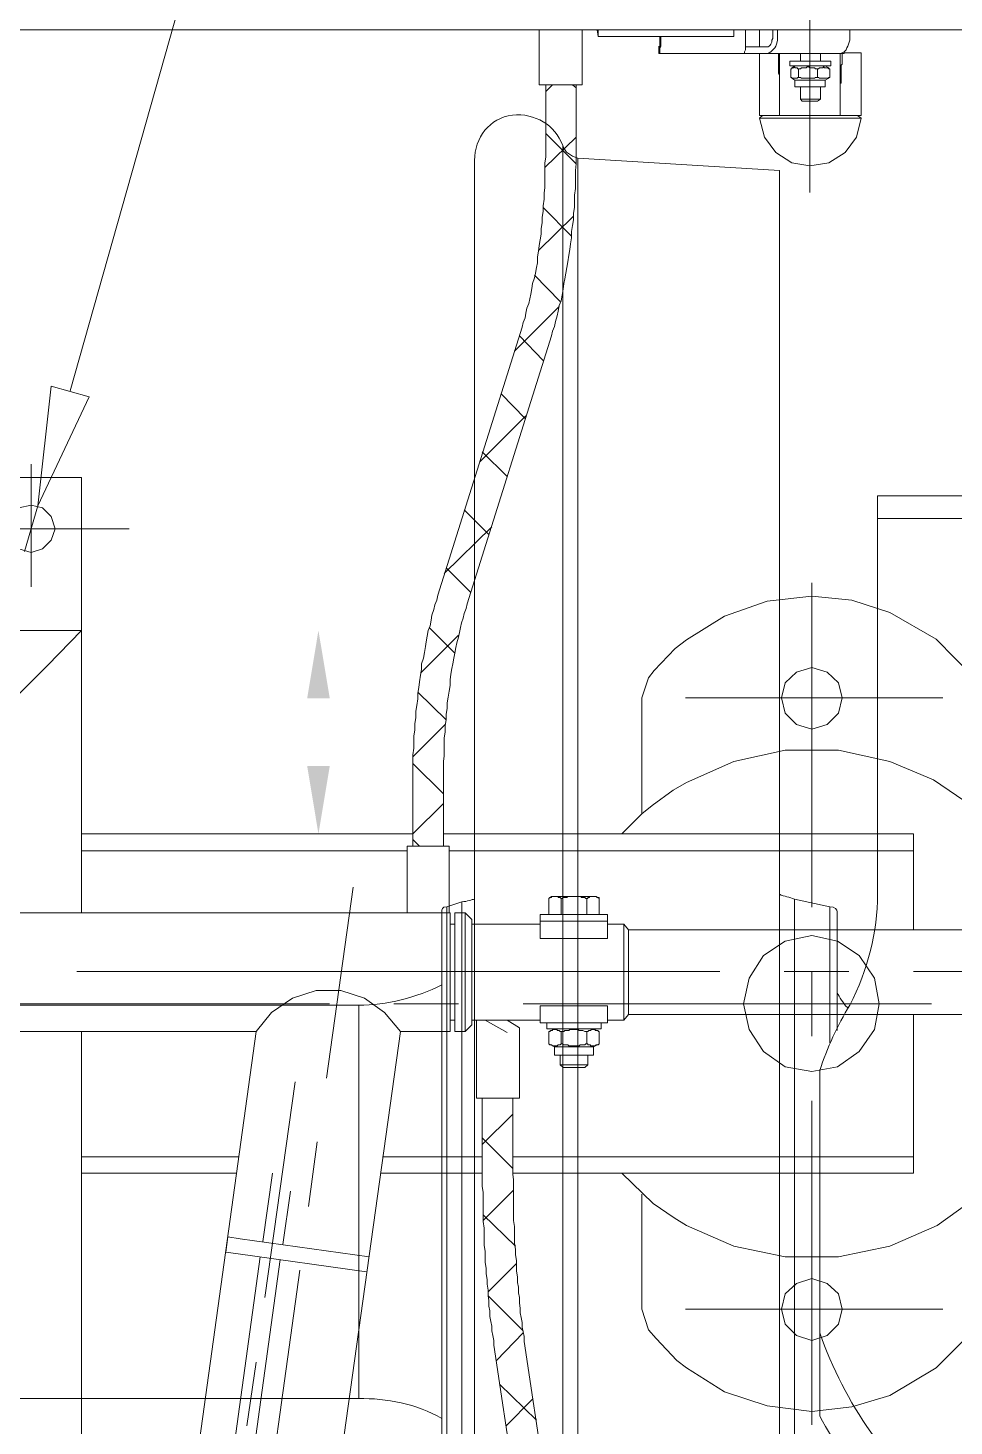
# Model space of a CAD drawing. Header units: millimetres. Extents: x 25083 to 52777, y 24772 to 45779.
# Drawn here: x 49577.6 to 49714.1, y 36841.2 to 37047.2 of the extents above; entities that cross this region are included whole.
import ezdxf

# ---------------------------------------------------------------- set-up
doc = ezdxf.new("R2010")
doc.units = ezdxf.units.MM
doc.layers.add('小车', color=7, linetype='Continuous')
doc.styles.get("Standard").update_dxf_attribs({"font": ''})
doc.styles.get('Standard').set_extended_font_data('SimSun')
doc.dimstyles.new('15', dxfattribs={"dimtxt": 15, "dimasz": 10, "dimexe": 2, "dimexo": 1, "dimgap": 1, "dimtad": 1, "dimdsep": 46, "dimtxsty": 'Standard', "dimcen": 2.5, "dimadec": 0, "dimazin": 0, "dimtfac": 1, "dimtmove": 2, "dimatfit": 3, "dimfxl": 1, "dimtolj": 1, "dimarcsym": 0})

# ---------------------------------------------------------------- blocks, each defined once
blk = doc.blocks.new('zw$D2F4')
at = {"color": 7, "lineweight": 5}
for points in [[(766.48, 871.58), (766.48, 1149.36)], [(753.49, 840.39), (753.49, 1147.13)], [(768.71, 871.95), (768.71, 1147.5)], [(798.42, 1145.64), (768.71, 1147.5)], [(798.42, 841.87), (798.42, 1145.64)], [(812.9, 1097.74), (812.9, 1039.06)], [(812.9, 1097.74), (897.95, 1097.74)], [(812.9, 1094.39), (897.95, 1094.39)], [(751.63, 1037.95), (749.4, 1037.21)], [(751.63, 949.56), (751.63, 1037.95)], [(800.65, 949.19), (800.65, 1038.32)], [(805.85, 1037.21), (800.65, 1038.32)], [(748.66, 1036.46), (748.66, 951.42)], [(749.4, 1037.21), (749.4, 950.31)], [(805.85, 1037.21), (805.85, 1017.15)], [(806.96, 1036.46), (806.96, 1019.01)], [(676.24, 1022.72), (736.4, 1022.72)], [(736.4, 964.79), (736.4, 1022.72)], [(804.36, 962.19), (804.36, 1013.07)], [(681.07, 964.79), (736.4, 964.79)]]:
    blk.add_lwpolyline(points, dxfattribs=at)
for points in [[(753.49, 1147.13), (753.49, 1150.47), (755.72, 1153.44), (759.06, 1153.81)], [(759.06, 1153.81), (762.4, 1154.18), (765.37, 1152.33), (766.48, 1149.36)], [(766.48, 1149.36), (766.86, 1148.24), (767.6, 1147.87), (768.71, 1147.5)], [(751.63, 1037.95), (752.37, 1037.95), (753.12, 1038.32), (753.49, 1038.32)], [(798.42, 1039.06), (799.16, 1038.69), (799.91, 1038.69), (800.65, 1038.32)], [(808.82, 1022.72), (811.42, 1027.92), (812.9, 1033.49), (812.9, 1039.06)], [(749.4, 1037.21), (748.66, 1037.21), (748.66, 1036.83), (748.66, 1036.46)], [(806.96, 1036.46), (806.96, 1036.83), (806.59, 1037.21), (805.85, 1037.21)], [(736.4, 1022.72), (740.49, 1022.72), (744.95, 1023.84), (748.66, 1025.69)], [(806.96, 1024.58), (807.33, 1023.84), (807.71, 1023.09), (808.45, 1022.35)], [(808.82, 1022.72), (806.96, 1019.75), (805.48, 1016.41), (804.36, 1013.07)], [(804.36, 974.45), (808.08, 964.05), (814.39, 954.76), (823.3, 947.71)], [(748.66, 961.82), (744.95, 964.05), (740.49, 964.79), (736.4, 964.79)], [(804.36, 962.19), (808.82, 954.02), (815.13, 946.97), (822.56, 941.4)]]:
    blk.add_open_spline(points, degree=3, dxfattribs=at)
blk = doc.blocks.new('*D471')
at = {"layer": 'DEFPOINTS', "color": 0}
for p in [(37119.2, 116894.7), (37119.2, 116859.78), (37149.16, 116859.78)]:
    blk.add_point(p, dxfattribs=at)
at = {"layer": '小车', "color": 0, "linetype": 'Continuous', "lineweight": -2}
for p, q in [((37119.2, 116860.78), (37119.2, 116896.7)), ((37149.16, 116860.78), (37149.16, 116896.7)), ((37139.16, 116894.7), (37129.2, 116894.7))]:
    blk.add_line(p, q, dxfattribs=at)
at = {"layer": '小车', "color": 0}
for points in [[(37129.2, 116896.37), (37129.2, 116893.04), (37119.2, 116894.7)], [(37139.16, 116896.37), (37139.16, 116893.04), (37149.16, 116894.7)]]:
    blk.add_solid(points, dxfattribs=at)
at = {"layer": '小车', "color": 0, "insert": (37185.09, 116894.7), "char_height": 15, "attachment_point": 5}
blk.add_mtext('\\A1;29.96', dxfattribs=at)
blk = doc.blocks.new('A$C1A4175F5')
at = {"layer": '小车', "color": 7, "lineweight": 0}
for points in [[(1269.95, 895.768), (1269.95, 773.421)], [(1124.925, 824.935), (1124.925, 751.163)], [(1137.384, 824.935), (1137.384, 751.163)], [(1110.646, 812.197), (1104.067, 808.277), (1098.328, 802.958), (1093.848, 796.658), (1090.768, 789.659)], [(1162.161, 789.659), (1159.501, 796.098), (1155.582, 801.838), (1150.822, 806.737), (1145.083, 810.657)], [(1078.45, 802.118), (1072.85, 796.518), (1068.791, 789.659)], [(1184.139, 789.659), (1180.219, 796.518), (1174.48, 802.118)], [(1101.547, 793.159), (1101.547, 734.085)], [(1101.547, 793.159), (1124.925, 793.159)], [(1103.927, 793.159), (1103.927, 734.085)], [(1111.486, 793.159), (1124.925, 793.159)], [(1137.384, 793.159), (1141.443, 793.159)], [(1137.384, 793.159), (1151.522, 793.159)], [(1149.002, 793.159), (1149.002, 724.706)], [(1151.522, 793.159), (1151.522, 723.866)], [(1068.791, 789.659), (1067.111, 784.06), (1066.411, 778.18)], [(1090.768, 789.659), (1089.228, 782.1), (1089.228, 774.261), (1090.768, 766.701), (1093.848, 759.702)], [(1159.081, 759.702), (1162.161, 766.701), (1163.841, 774.261), (1163.841, 782.1), (1162.161, 789.659)], [(1186.518, 778.18), (1185.959, 784.06), (1184.139, 789.659)], [(1081.529, 771.601), (1081.529, 784.759)], [(1171.54, 771.601), (1171.54, 784.759)], [(1256.931, 785.459), (1254.132, 784.759), (1251.892, 783.08), (1250.352, 780.7), (1249.932, 777.9), (1250.352, 775.24), (1251.892, 772.861), (1254.132, 771.181), (1256.931, 770.481)], [(1256.931, 770.481), (1256.931, 785.459)], [(1257.351, 784.899), (1256.931, 785.459)], [(1257.351, 783.92), (1257.351, 785.459)], [(1266.59, 785.459), (1257.351, 785.459)], [(1266.59, 785.459), (1266.59, 783.92)], [(1257.351, 783.92), (1257.351, 782.38)], [(1265.19, 782.66), (1265.05, 782.66), (1264.91, 782.66), (1264.77, 782.52)], [(1265.19, 782.66), (1265.47, 782.66)], [(1266.45, 782.66), (1266.31, 782.66), (1266.17, 782.66), (1266.03, 782.66), (1265.89, 782.66), (1265.75, 782.66), (1265.61, 782.66), (1265.47, 782.66)], [(1268.83, 783.78), (1268.41, 783.78), (1267.99, 783.64), (1267.57, 783.5), (1267.29, 783.36), (1267.01, 783.22), (1266.73, 782.94), (1266.59, 782.66), (1266.45, 782.38), (1266.45, 782.1)], [(1266.45, 782.8), (1266.45, 782.94)], [(1266.45, 782.94), (1266.59, 782.94)], [(1266.45, 782.94), (1266.73, 782.94)], [(1266.73, 782.94), (1266.45, 782.94)], [(1266.45, 782.8), (1266.45, 782.66)], [(1266.45, 782.1), (1266.45, 782.66)], [(1266.59, 784.34), (1266.59, 784.48)], [(1266.59, 782.94), (1266.59, 784.34)], [(1266.59, 782.94), (1266.59, 783.92)], [(1268.83, 783.78), (1269.95, 783.78)], [(1257.351, 773.421), (1257.351, 782.38)], [(1257.351, 782.38), (1266.45, 782.38)], [(1264.77, 782.52), (1264.63, 782.52), (1264.49, 782.52), (1264.211, 782.52), (1264.071, 782.52), (1263.931, 782.52), (1263.791, 782.52), (1263.651, 782.52), (1263.511, 782.52), (1263.231, 782.52), (1263.091, 782.52), (1262.951, 782.52), (1262.811, 782.52), (1262.671, 782.52), (1262.531, 782.52), (1262.391, 782.52), (1262.251, 782.52), (1262.111, 782.52), (1262.111, 782.38), (1261.971, 782.38), (1261.831, 782.38), (1261.691, 782.38)], [(1262.531, 780.14), (1262.811, 780.7)], [(1262.951, 779.02), (1262.951, 779.16), (1262.811, 779.3), (1262.811, 779.44), (1262.811, 779.58), (1262.811, 779.72), (1262.811, 779.86), (1262.811, 780), (1262.811, 780.14), (1262.811, 780.28), (1262.811, 780.42), (1262.811, 780.56), (1262.951, 780.7), (1262.951, 780.84)], [(1262.951, 780.7), (1262.811, 780.7)], [(1264.211, 780.84), (1262.951, 780.84)], [(1262.951, 780.84), (1262.951, 780.7)], [(1264.211, 780.84), (1264.211, 780.7), (1264.35, 780.56), (1264.35, 780.42), (1264.35, 780.28), (1264.35, 780.14), (1264.35, 780), (1264.49, 780), (1264.49, 779.86), (1264.35, 779.86), (1264.35, 779.72), (1264.35, 779.58), (1264.35, 779.44), (1264.35, 779.3), (1264.211, 779.16), (1264.211, 779.02)], [(1264.35, 780.7), (1264.211, 780.7), (1264.211, 780.84)], [(1264.63, 780.14), (1264.35, 780.7)], [(1264.63, 774.96), (1264.63, 780.98)], [(1264.63, 780.98), (1265.33, 780.98)], [(1265.33, 780.98), (1265.33, 774.96)], [(1266.45, 782.1), (1266.45, 771.321)], [(1259.451, 779.02), (1259.731, 779.44)], [(1259.451, 776.78), (1259.451, 779.02)], [(1259.731, 779.44), (1259.731, 776.5)], [(1261.551, 779.44), (1259.731, 779.44)], [(1261.551, 780.14), (1261.551, 775.66)], [(1262.531, 780.14), (1261.551, 780.14)], [(1262.531, 780.14), (1262.531, 775.66)], [(1262.951, 776.5), (1262.811, 776.64), (1262.811, 776.78), (1262.811, 776.92), (1262.811, 777.06), (1262.811, 777.2), (1262.811, 777.34), (1262.811, 777.48), (1262.811, 777.62), (1262.811, 777.76), (1262.811, 777.9), (1262.811, 778.04), (1262.811, 778.18), (1262.811, 778.32), (1262.811, 778.46), (1262.811, 778.6), (1262.951, 778.74), (1262.951, 778.88), (1262.951, 779.02)], [(1264.211, 779.02), (1262.951, 779.02)], [(1264.211, 779.02), (1264.211, 778.88), (1264.211, 778.74), (1264.35, 778.6), (1264.35, 778.46), (1264.35, 778.32), (1264.35, 778.18), (1264.35, 778.04), (1264.35, 777.9), (1264.49, 777.76), (1264.49, 777.62), (1264.49, 777.48), (1264.35, 777.34), (1264.35, 777.2), (1264.35, 777.06), (1264.35, 776.92), (1264.35, 776.78), (1264.35, 776.64), (1264.211, 776.5), (1264.211, 776.36), (1264.211, 776.22)], [(1266.45, 779.44), (1265.33, 779.44)], [(1066.411, 778.18), (1067.251, 771.601), (1069.35, 765.301), (1072.85, 759.702)], [(1180.079, 759.702), (1183.579, 765.301), (1185.819, 771.601), (1186.518, 778.18)], [(1259.451, 776.78), (1259.731, 776.5)], [(1261.551, 776.5), (1259.731, 776.5)], [(1262.951, 776.22), (1262.951, 776.36), (1262.951, 776.5)], [(1266.45, 776.5), (1265.33, 776.5)], [(1262.531, 775.66), (1261.551, 775.66)], [(1262.531, 775.66), (1262.811, 775.24)], [(1262.951, 775.1), (1262.951, 775.24), (1262.811, 775.24), (1262.811, 775.38), (1262.811, 775.52), (1262.811, 775.66), (1262.811, 775.8), (1262.811, 775.94), (1262.811, 776.08), (1262.951, 776.08), (1262.951, 776.22)], [(1264.211, 776.22), (1262.951, 776.22)], [(1264.211, 775.1), (1262.951, 775.1)], [(1264.211, 776.22), (1264.211, 776.08), (1264.35, 776.08), (1264.35, 775.94), (1264.35, 775.8), (1264.35, 775.66), (1264.49, 775.66), (1264.49, 775.52), (1264.35, 775.52), (1264.35, 775.38), (1264.35, 775.24), (1264.211, 775.24), (1264.211, 775.1)], [(1264.63, 775.66), (1264.35, 775.24)], [(1264.63, 774.96), (1265.33, 774.96)], [(1257.351, 773.421), (1257.351, 771.881)], [(1266.45, 773.421), (1257.351, 773.421)], [(1261.691, 773.421), (1261.831, 773.421), (1261.971, 773.421), (1262.111, 773.421), (1262.251, 773.421), (1262.391, 773.421), (1262.531, 773.421), (1262.671, 773.421), (1262.811, 773.421), (1262.951, 773.421), (1263.091, 773.421), (1263.231, 773.421), (1263.511, 773.281), (1263.651, 773.281), (1263.791, 773.281), (1263.931, 773.281), (1264.071, 773.281), (1264.211, 773.281), (1264.49, 773.281), (1264.63, 773.281), (1264.77, 773.281), (1264.91, 773.281), (1265.05, 773.281), (1265.19, 773.281)], [(1266.45, 773.281), (1265.19, 773.281)], [(1268.83, 773.141), (1268.41, 773.141), (1267.99, 773.001), (1267.57, 772.861), (1267.29, 772.721), (1267.01, 772.441), (1266.73, 772.161), (1266.59, 771.881), (1266.45, 771.601), (1266.45, 771.321)], [(1268.83, 772.441), (1268.69, 772.441), (1268.41, 772.301), (1268.13, 772.301), (1267.85, 772.161), (1267.71, 772.021), (1267.57, 771.881), (1267.43, 771.741), (1267.43, 771.461), (1267.43, 771.321)], [(1268.83, 773.141), (1269.95, 773.141)], [(1268.83, 772.441), (1269.95, 772.441)], [(1269.95, 773.421), (1269.95, 232.516)], [(1257.351, 770.901), (1256.931, 770.481)], [(1257.351, 770.481), (1257.351, 771.881)], [(1266.45, 770.481), (1257.351, 770.481)], [(1266.45, 769.781), (1266.45, 771.321)], [(1267.43, 771.321), (1267.43, 769.781)], [(1269.95, 770.481), (1267.43, 770.481)], [(1266.45, 768.241), (1266.45, 769.781)], [(1268.83, 768.381), (1268.41, 768.381), (1267.99, 768.381), (1267.57, 768.381), (1267.29, 768.381), (1267.01, 768.381), (1266.73, 768.241), (1266.59, 768.241), (1266.45, 768.241)], [(1266.45, 768.241), (1266.45, 755.782)], [(1267.43, 769.781), (1267.43, 768.381)], [(1269.95, 768.381), (1268.83, 768.381)], [(1269.95, 766.701), (1268.97, 766.701)], [(1268.97, 766.701), (1268.97, 746.683)], [(1072.85, 759.702), (1073.97, 758.302)], [(1073.97, 758.302), (1077.19, 755.223)], [(1093.848, 759.702), (1094.968, 757.882)], [(1094.968, 757.882), (1097.068, 754.803)], [(1157.961, 757.742), (1159.081, 759.702)], [(1175.6, 754.943), (1178.819, 758.022)], [(1178.819, 758.022), (1180.079, 759.702)], [(1155.722, 754.663), (1157.961, 757.742)], [(1268.83, 755.922), (1268.41, 755.922), (1267.99, 755.922), (1267.57, 755.922), (1267.29, 755.782), (1267.01, 755.782), (1266.73, 755.782), (1266.59, 755.782), (1266.45, 755.782)], [(1268.97, 755.922), (1268.83, 755.922)], [(1077.19, 755.223), (1078.45, 754.103)], [(1078.45, 754.103), (1081.529, 753.123)], [(1097.068, 754.803), (1101.547, 750.183)], [(1154.462, 753.123), (1155.722, 754.663)], [(1171.54, 753.123), (1174.48, 754.103)], [(1174.48, 754.103), (1175.6, 754.943)], [(1266.45, 755.642), (1266.45, 755.782)], [(1266.45, 755.642), (1266.59, 755.642)], [(1267.43, 755.642), (1266.45, 755.642)], [(1267.43, 755.782), (1267.43, 755.642)], [(1268.83, 755.782), (1268.69, 755.782), (1268.41, 755.782), (1268.13, 755.782), (1267.85, 755.782), (1267.71, 755.782), (1267.57, 755.782), (1267.43, 755.782)], [(1267.43, 755.642), (1267.57, 755.642)], [(1268.83, 755.782), (1268.97, 755.782)], [(1098.468, 753.123), (1081.529, 753.123)], [(1151.522, 750.183), (1154.462, 753.123)], [(1171.54, 753.123), (1154.462, 753.123)], [(1124.925, 751.163), (1124.085, 750.463)], [(1138.223, 750.463), (1124.085, 750.463)], [(1124.085, 748.083), (1124.085, 750.463)], [(1137.384, 751.163), (1124.925, 751.163)], [(1137.384, 751.163), (1138.223, 750.463)], [(1138.223, 748.083), (1138.223, 750.463)], [(1126.185, 748.083), (1123.665, 748.083)], [(1123.665, 748.083), (1123.665, 738.144)], [(1126.185, 738.144), (1126.185, 748.083)], [(1136.124, 748.083), (1138.643, 748.083)], [(1136.124, 748.083), (1136.124, 738.144)], [(1138.643, 738.144), (1138.643, 748.083)], [(1139.623, 748.083), (1138.643, 748.083)], [(1139.623, 748.083), (1139.623, 738.144)], [(1118.905, 745.983), (1118.905, 740.244)], [(1120.165, 745.983), (1118.905, 745.983)], [(1120.165, 745.983), (1120.585, 746.823)], [(1120.165, 745.983), (1120.165, 740.244)], [(1120.585, 745.004), (1120.585, 745.144), (1120.445, 745.144), (1120.445, 745.284), (1120.445, 745.424), (1120.445, 745.564), (1120.305, 745.564), (1120.305, 745.703), (1120.305, 745.843), (1120.305, 745.983), (1120.305, 746.123), (1120.305, 746.263), (1120.445, 746.403), (1120.445, 746.543), (1120.445, 746.683), (1120.585, 746.823)], [(1122.405, 746.823), (1120.585, 746.823)], [(1122.405, 746.823), (1122.405, 746.683), (1122.545, 746.683), (1122.545, 746.543), (1122.545, 746.403), (1122.545, 746.263), (1122.685, 746.263), (1122.685, 746.123), (1122.685, 745.983), (1122.685, 745.843), (1122.685, 745.703), (1122.545, 745.564), (1122.545, 745.424), (1122.545, 745.284), (1122.405, 745.144), (1122.405, 745.004)], [(1122.825, 745.983), (1122.405, 746.823)], [(1122.825, 739.124), (1122.825, 747.103)], [(1123.665, 747.103), (1122.825, 747.103)], [(1142.003, 746.823), (1139.623, 746.823)], [(1142.003, 746.823), (1142.143, 746.823), (1142.143, 746.683), (1142.143, 746.543), (1142.283, 746.403), (1142.283, 746.263), (1142.283, 746.123), (1142.283, 745.983)], [(1142.283, 746.403), (1142.003, 746.823)], [(1142.283, 745.983), (1142.283, 745.843), (1142.283, 745.703), (1142.283, 745.564), (1142.283, 745.424), (1142.143, 745.424), (1142.143, 745.284), (1142.143, 745.144), (1142.003, 745.144), (1142.003, 745.004)], [(1142.283, 746.403), (1142.283, 745.983)], [(1142.283, 745.983), (1142.283, 743.184)], [(1269.95, 746.683), (1268.97, 746.683)], [(1268.97, 746.683), (1269.95, 746.543)], [(1117.086, 744.724), (1117.506, 745.144)], [(1117.086, 744.724), (1117.086, 741.504)], [(1117.506, 745.144), (1117.506, 741.084)], [(1118.905, 745.144), (1117.506, 745.144)], [(1120.585, 741.224), (1120.585, 741.364), (1120.445, 741.644), (1120.445, 741.784), (1120.445, 741.924), (1120.445, 742.064), (1120.445, 742.204), (1120.305, 742.344), (1120.305, 742.484), (1120.305, 742.764), (1120.305, 742.904), (1120.305, 743.044), (1120.305, 743.184), (1120.305, 743.324), (1120.305, 743.464), (1120.305, 743.604), (1120.305, 743.744), (1120.305, 743.884), (1120.445, 744.024), (1120.445, 744.164), (1120.445, 744.304), (1120.445, 744.444), (1120.445, 744.724), (1120.585, 744.864), (1120.585, 745.004)], [(1122.405, 745.004), (1120.585, 745.004)], [(1122.405, 745.004), (1122.405, 744.864), (1122.405, 744.724), (1122.545, 744.444), (1122.545, 744.304), (1122.545, 744.164), (1122.545, 744.024), (1122.545, 743.884), (1122.685, 743.744), (1122.685, 743.604), (1122.685, 743.464), (1122.685, 743.324), (1122.685, 743.184), (1122.685, 743.044), (1122.685, 742.904), (1122.685, 742.764), (1122.685, 742.484), (1122.545, 742.344), (1122.545, 742.204), (1122.545, 742.064), (1122.545, 741.924)], [(1142.003, 745.004), (1139.623, 745.004)], [(1142.003, 745.004), (1142.003, 744.864), (1142.143, 744.724), (1142.143, 744.584), (1142.143, 744.444), (1142.143, 744.304), (1142.143, 744.164), (1142.283, 744.164), (1142.283, 744.024), (1142.283, 743.884), (1142.283, 743.744), (1142.283, 743.604), (1142.283, 743.464), (1142.283, 743.324), (1142.283, 743.184)], [(1252.032, 743.464), (1251.192, 743.464), (1250.212, 743.464), (1249.232, 743.324), (1248.392, 743.324), (1247.412, 743.324), (1246.572, 743.324), (1245.592, 743.184), (1244.753, 743.184), (1243.773, 743.184), (1242.933, 743.044), (1241.953, 743.044), (1241.113, 742.904), (1240.273, 742.764), (1239.293, 742.764), (1238.453, 742.624), (1237.613, 742.484), (1236.773, 742.344), (1235.793, 742.204), (1234.954, 742.064), (1234.114, 741.924), (1233.274, 741.784), (1232.574, 741.644), (1231.734, 741.504), (1230.894, 741.364), (1230.054, 741.224), (1229.354, 740.944), (1228.514, 740.804), (1227.814, 740.664), (1226.974, 740.384), (1226.274, 740.244), (1225.574, 739.964), (1224.875, 739.824)], [(1261.831, 743.464), (1252.032, 743.464)], [(1261.831, 738.004), (1261.831, 744.304)], [(1261.831, 744.304), (1269.95, 744.304)], [(1036.874, 741.784), (1076.77, 735.765)], [(1117.086, 741.504), (1117.506, 741.084)], [(1122.545, 741.924), (1122.545, 741.784), (1122.405, 741.644), (1122.405, 741.364), (1122.405, 741.224)], [(1142.283, 743.184), (1142.283, 743.044), (1142.283, 742.904), (1142.283, 742.764), (1142.283, 742.624), (1142.283, 742.484), (1142.283, 742.344), (1142.283, 742.204), (1142.143, 742.064), (1142.143, 741.924), (1142.143, 741.784), (1142.143, 741.644), (1142.143, 741.504), (1142.003, 741.364), (1142.003, 741.224)], [(1142.283, 743.184), (1142.283, 740.384)], [(1118.905, 741.084), (1117.506, 741.084)], [(1120.165, 740.244), (1118.905, 740.244)], [(1120.165, 740.244), (1120.585, 739.404)], [(1120.585, 739.404), (1120.445, 739.544), (1120.445, 739.684), (1120.445, 739.824), (1120.305, 739.964), (1120.305, 740.104), (1120.305, 740.244), (1120.305, 740.384), (1120.305, 740.524), (1120.305, 740.664), (1120.445, 740.804), (1120.445, 740.944), (1120.445, 741.084), (1120.585, 741.224)], [(1122.405, 741.224), (1120.585, 741.224)], [(1120.585, 739.404), (1122.405, 739.404)], [(1122.405, 741.224), (1122.405, 741.084), (1122.545, 740.944), (1122.545, 740.804), (1122.545, 740.664), (1122.685, 740.664), (1122.685, 740.524), (1122.685, 740.384), (1122.685, 740.244), (1122.685, 740.104), (1122.685, 739.964), (1122.545, 739.964), (1122.545, 739.824), (1122.545, 739.684), (1122.405, 739.544), (1122.405, 739.404)], [(1122.825, 740.244), (1122.405, 739.404)], [(1142.003, 741.224), (1139.623, 741.224)], [(1142.003, 739.404), (1139.623, 739.404)], [(1142.003, 741.224), (1142.143, 741.084), (1142.143, 740.944), (1142.143, 740.804), (1142.283, 740.804), (1142.283, 740.664), (1142.283, 740.524), (1142.283, 740.384)], [(1142.143, 739.824), (1142.143, 739.684), (1142.143, 739.544), (1142.003, 739.404)], [(1142.283, 739.824), (1142.003, 739.404)], [(1142.283, 740.384), (1142.283, 740.244), (1142.283, 740.104), (1142.283, 739.964), (1142.283, 739.824), (1142.143, 739.824)], [(1142.283, 740.384), (1142.283, 739.824)], [(1224.875, 739.824), (1185.399, 727.365)], [(1036.314, 737.304), (1076.21, 731.285)], [(1123.665, 739.124), (1122.825, 739.124)], [(1126.185, 738.144), (1123.665, 738.144)], [(1124.085, 728.065), (1124.085, 738.144)], [(1136.124, 738.144), (1138.643, 738.144)], [(1138.223, 728.065), (1138.223, 738.144)], [(1139.623, 738.144), (1138.643, 738.144)], [(1252.032, 738.984), (1251.192, 738.984), (1250.352, 738.844), (1249.372, 738.844), (1248.532, 738.844), (1247.692, 738.844), (1246.712, 738.844), (1245.872, 738.704), (1245.032, 738.704), (1244.053, 738.564), (1243.213, 738.564), (1242.373, 738.424), (1241.533, 738.424), (1240.693, 738.284), (1239.853, 738.284), (1239.013, 738.144), (1238.173, 738.004), (1237.333, 737.864), (1236.493, 737.724), (1235.653, 737.724), (1234.954, 737.584), (1234.114, 737.444), (1233.414, 737.304), (1232.574, 737.024), (1231.874, 736.884), (1231.034, 736.744), (1230.334, 736.604), (1229.634, 736.464), (1228.934, 736.184), (1228.234, 736.044), (1227.534, 735.904)], [(1261.831, 738.984), (1252.032, 738.984)], [(1261.831, 738.004), (1269.95, 738.004)], [(1076.77, 735.765), (1077.47, 735.765), (1078.17, 735.625), (1078.87, 735.485), (1079.569, 735.485), (1080.269, 735.345), (1080.969, 735.205), (1081.669, 735.205), (1082.369, 735.065), (1083.209, 735.065), (1083.909, 734.925), (1084.749, 734.925), (1085.449, 734.785), (1086.289, 734.785), (1087.129, 734.645), (1087.829, 734.645), (1088.669, 734.645), (1089.508, 734.505), (1090.348, 734.505), (1091.188, 734.365), (1092.028, 734.365), (1092.868, 734.365), (1093.708, 734.365), (1094.548, 734.225), (1095.388, 734.225), (1096.228, 734.225), (1097.068, 734.225), (1097.908, 734.225), (1098.747, 734.225), (1099.727, 734.225), (1100.567, 734.225), (1101.407, 734.085), (1102.247, 734.085)], [(1226.134, 735.485), (1186.658, 723.026)], [(1227.534, 735.904), (1226.834, 735.625), (1226.134, 735.485)], [(1102.247, 734.085), (1112.606, 734.085)], [(1112.606, 728.765), (1112.606, 735.065)], [(1112.606, 735.065), (1122.965, 735.065)], [(1124.085, 730.025), (1122.265, 733.245)], [(1124.085, 733.245), (1122.965, 735.065)], [(1124.085, 733.245), (1124.085, 732.965)], [(1076.21, 731.285), (1076.91, 731.285), (1077.61, 731.145), (1078.31, 731.005), (1079.01, 731.005), (1079.709, 730.865), (1080.409, 730.725), (1081.249, 730.725), (1081.949, 730.585), (1082.789, 730.585), (1083.489, 730.445), (1084.329, 730.445), (1085.169, 730.305), (1085.869, 730.305), (1086.709, 730.165), (1087.549, 730.165), (1088.389, 730.025), (1089.228, 730.025), (1090.068, 730.025), (1090.908, 729.885), (1091.748, 729.885), (1092.588, 729.885), (1093.428, 729.885), (1094.408, 729.745), (1095.248, 729.745), (1096.088, 729.745), (1096.928, 729.745), (1097.908, 729.745), (1098.747, 729.745), (1099.587, 729.605), (1100.427, 729.605), (1101.407, 729.605), (1102.247, 729.605)], [(1101.547, 729.605), (1101.547, 714.627)], [(1102.247, 729.605), (1112.606, 729.605)], [(1103.927, 729.605), (1103.927, 714.907)], [(1112.606, 728.765), (1124.085, 728.765)], [(1122.405, 727.085), (1123.385, 728.065)], [(1122.405, 727.085), (1139.903, 727.085)], [(1122.405, 725.546), (1122.405, 727.085)], [(1138.923, 728.065), (1123.385, 728.065)], [(1138.923, 728.065), (1139.903, 727.085)], [(1139.903, 725.546), (1139.903, 727.085)], [(1185.399, 727.365), (1184.699, 727.225), (1183.999, 726.945), (1183.299, 726.805), (1182.599, 726.525), (1181.899, 726.385), (1181.199, 726.245), (1180.499, 726.106), (1179.659, 725.826), (1178.959, 725.686), (1178.119, 725.546), (1177.419, 725.406), (1176.58, 725.266), (1175.88, 725.126), (1175.04, 724.986), (1174.2, 724.846), (1173.36, 724.846), (1172.52, 724.706), (1171.68, 724.566), (1170.84, 724.426), (1170, 724.426), (1169.16, 724.286), (1168.32, 724.286), (1167.48, 724.146), (1166.501, 724.146), (1165.661, 724.006), (1164.821, 724.006), (1163.841, 724.006), (1163.001, 724.006), (1162.161, 723.866), (1161.321, 723.866), (1160.341, 723.866), (1159.501, 723.866)], [(1122.405, 725.546), (1139.903, 725.546)], [(1124.085, 724.846), (1124.085, 725.546)], [(1138.223, 724.846), (1138.223, 725.546)], [(1139.903, 724.846), (1122.405, 724.846)], [(1122.405, 717.566), (1122.405, 724.846)], [(1139.903, 678.93), (1139.903, 724.846)], [(1149.702, 724.706), (1139.903, 724.706)], [(1149.702, 724.706), (1149.702, 718.546)], [(1159.501, 723.866), (1149.702, 723.866)], [(1186.658, 723.026), (1185.959, 722.886), (1185.259, 722.606), (1184.559, 722.466), (1183.719, 722.186), (1183.019, 722.046), (1182.179, 721.906), (1181.479, 721.626), (1180.639, 721.486), (1179.799, 721.346), (1179.099, 721.206), (1178.259, 721.066), (1177.419, 720.926), (1176.58, 720.646), (1175.74, 720.646), (1174.9, 720.506), (1173.92, 720.366), (1173.08, 720.226), (1172.24, 720.086), (1171.4, 720.086), (1170.42, 719.946), (1169.58, 719.806), (1168.6, 719.806), (1167.76, 719.666), (1166.781, 719.666), (1165.941, 719.526), (1164.961, 719.526), (1164.121, 719.526), (1163.141, 719.386)], [(1159.501, 719.386), (1149.702, 719.386)], [(1151.522, 719.386), (1151.522, 689.709)], [(1163.141, 719.386), (1162.301, 719.386), (1161.321, 719.386), (1160.341, 719.386), (1159.501, 719.386)], [(992.358, 699.368), (1122.405, 717.566)], [(1122.405, 696.289), (1125.205, 698.528), (1127.305, 701.608), (1128.424, 705.108), (1128.424, 708.747), (1127.305, 712.247), (1125.205, 715.187), (1122.405, 717.566)], [(1149.702, 718.546), (1139.903, 718.546)], [(1149.002, 718.546), (1149.002, 690.269)], [(1091.888, 693.909), (1089.228, 712.947)], [(1089.648, 693.629), (1086.989, 712.527)], [(1091.048, 700.208), (1098.887, 701.328)], [(1061.371, 696.009), (1088.809, 699.788)], [(1101.547, 698.668), (1091.468, 697.268)], [(992.358, 678.23), (1122.405, 696.289)], [(1061.791, 693.069), (1089.228, 696.849)], [(1122.405, 441.935), (1122.405, 696.289)], [(1089.648, 693.629), (1089.928, 691.809)], [(1092.168, 692.089), (1089.928, 691.809)], [(1091.888, 693.909), (1092.168, 692.089)], [(1101.547, 693.349), (1101.547, 670.531)], [(1103.927, 693.769), (1103.927, 692.089)], [(1103.927, 692.089), (1103.927, 689.009)], [(1149.002, 690.269), (1149.002, 670.531)], [(1103.927, 689.009), (1103.927, 670.531)], [(1151.522, 689.709), (1151.522, 670.531)], [(1139.903, 443.055), (1139.903, 678.93)], [(1114.006, 670.531), (992.358, 670.531)], [(1114.006, 670.531), (1122.405, 670.531)], [(1170.98, 670.531), (1139.903, 670.531)], [(1181.479, 670.531), (1170.98, 670.531)], [(1176.3, 665.492), (1181.479, 670.531)], [(1181.479, 630.495), (1181.479, 670.531)], [(1181.479, 670.531), (1181.479, 635.535)], [(1204.017, 670.531), (1181.479, 670.531)], [(1204.017, 635.535), (1204.017, 670.531)], [(1156.422, 645.614), (1176.3, 665.492)]]:
    blk.add_lwpolyline(points, dxfattribs=at)
at = {"layer": '小车', "color": 1, "lineweight": 0}
for points in [[(1131.224, 793.159), (1131.224, 840.754)], [(1081.529, 759.562), (1081.529, 797.498)], [(1171.54, 759.562), (1171.54, 797.498)], [(1126.465, 760.542), (1126.465, 795.818)], [(1126.465, 793.159), (1126.465, 735.625)], [(1131.224, 774.121), (1131.224, 783.64)], [(1064.451, 778.18), (1112.186, 778.18)], [(1073.97, 778.18), (1112.186, 778.18)], [(1121.705, 778.18), (1131.224, 778.18)], [(1121.705, 778.18), (1131.224, 778.18)], [(1140.743, 778.18), (1178.959, 778.18)], [(1140.743, 778.18), (1188.478, 778.18)], [(1257.351, 777.9), (1246.012, 777.9)], [(1284.928, 777.9), (1257.351, 777.9)], [(1131.224, 708.187), (1131.224, 764.602)], [(1126.465, 726.106), (1126.465, 716.586)], [(1131.224, 669.831), (1131.224, 724.846)], [(1115.546, 706.647), (1143.683, 710.567)], [(1126.465, 707.067), (1126.465, 659.472)], [(1131.224, 669.831), (1131.224, 708.187)], [(1096.648, 703.988), (1106.167, 705.248)], [(1040.094, 696.149), (1087.269, 702.728)], [(1083.209, 697.548), (1114.986, 702.028)], [(1064.311, 694.889), (1073.69, 696.289)], [(1196.457, 677.53), (1196.457, 633.575)], [(1196.457, 672.631), (1196.457, 633.575)], [(1187.918, 663.112), (1205.976, 663.112)]]:
    blk.add_lwpolyline(points, dxfattribs=at)
at = {"layer": '小车', "color": 7, "lineweight": 0}
for points in [[(1136.544, 778.18), (1135.704, 781.96), (1133.604, 785.179), (1130.244, 787.419), (1126.465, 788.119), (1122.685, 787.419), (1119.465, 785.179), (1117.226, 781.96), (1116.526, 778.18), (1117.226, 774.261), (1119.465, 771.041), (1122.685, 768.941), (1126.465, 768.101), (1130.244, 768.941), (1133.604, 771.041), (1135.704, 774.261), (1136.544, 778.18)], [(1086.009, 778.18), (1085.309, 780.42), (1083.769, 782.1), (1081.529, 782.66), (1079.289, 782.1), (1077.61, 780.42), (1076.91, 778.18), (1077.61, 775.94), (1079.289, 774.261), (1081.529, 773.701), (1083.769, 774.261), (1085.309, 775.94), (1086.009, 778.18)], [(1176.02, 778.18), (1175.32, 780.42), (1173.78, 782.1), (1171.54, 782.66), (1169.3, 782.1), (1167.62, 780.42), (1166.92, 778.18), (1167.62, 775.94), (1169.3, 774.261), (1171.54, 773.701), (1173.78, 774.261), (1175.32, 775.94), (1176.02, 778.18)], [(1199.957, 663.112), (1199.537, 664.792), (1198.277, 666.052), (1196.457, 666.612), (1194.778, 666.052), (1193.518, 664.792), (1192.958, 663.112), (1193.518, 661.292), (1194.778, 660.032), (1196.457, 659.612), (1198.277, 660.032), (1199.537, 661.292), (1199.957, 663.112)]]:
    blk.add_lwpolyline(points, close=True, dxfattribs=at)
at = {"layer": '小车', "color": 3, "lineweight": 0}
for points in [[(1249.652, 738.844), (1254.132, 743.464)], [(1254.691, 738.984), (1250.212, 743.464)], [(1261.831, 742.904), (1261.411, 743.464)], [(1237.473, 737.864), (1242.513, 743.044)], [(1243.773, 738.564), (1239.573, 742.764)], [(1222.635, 734.365), (1229.214, 740.944)], [(1233.834, 737.304), (1229.914, 741.084)], [(1260.851, 738.984), (1261.831, 739.964)], [(1070.47, 732.125), (1065.151, 737.584)], [(1224.875, 735.065), (1221.235, 738.564)], [(1064.311, 733.105), (1068.231, 737.024)], [(1073.97, 731.705), (1078.03, 735.625)], [(1083.489, 730.445), (1078.31, 735.625)], [(1206.256, 729.185), (1213.116, 736.044)], [(1216.335, 732.405), (1212.696, 735.904)], [(1084.049, 730.445), (1088.249, 734.645)], [(1095.388, 729.745), (1090.768, 734.505)], [(1094.548, 729.745), (1099.027, 734.225)], [(1106.727, 729.605), (1103.927, 732.405), (1102.247, 734.085)], [(1105.747, 729.605), (1110.226, 734.085)], [(1207.796, 729.605), (1204.157, 733.245)], [(1189.878, 724.006), (1196.737, 731.005)], [(1199.257, 726.945), (1195.618, 730.585)], [(1190.718, 724.286), (1187.078, 727.925)], [(1175.18, 720.506), (1180.779, 726.106)], [(1181.899, 721.766), (1178.119, 725.546)], [(1151.522, 719.386), (1156.002, 723.866)], [(1161.881, 719.386), (1157.401, 723.866)], [(1162.861, 719.386), (1167.62, 724.146)], [(1172.38, 720.086), (1168.32, 724.286)], [(1150.682, 719.386), (1149.702, 720.366)], [(1352.401, 707.207), (1216.755, 668.851)], [(1193.098, 662.132), (1199.817, 664.092)], [(1199.817, 664.092), (1199.957, 664.092)]]:
    blk.add_lwpolyline(points, dxfattribs=at)
for points in [[(1215.915, 671.651), (1217.455, 666.052), (1199.817, 664.092)], [(1215.915, 671.651), (1217.455, 666.052), (1199.817, 664.092), (1215.915, 671.651)]]:
    blk.add_lwpolyline(points, close=True, dxfattribs=at)
at = {"layer": '小车'}
dim = blk.add_linear_dim(base=(1151.522, 705.449), p1=(1181.479, 670.531), p2=(1151.522, 670.531), dimstyle='15', override={"dimfxl": 0.18}, dxfattribs=at)
dim.commit()
dim.dimension.update_dxf_attribs({"geometry": '*D471', "text_midpoint": (1217.407, 705.449), "dimtype": 128, "insert": (-35967.681, -116189.253)})

msp = doc.modelspace()

# ---------------------------------------------------------------- block references
msp.add_blockref('zw$D2F4', (48889.923, 35880.503))
at = {"layer": '小车', "ltscale": 10, "xscale": -1, "rotation": 270}
msp.add_blockref('A$C1A4175F5', (48914.945, 35776.933), dxfattribs=at)

doc.saveas('drawing.dxf')
